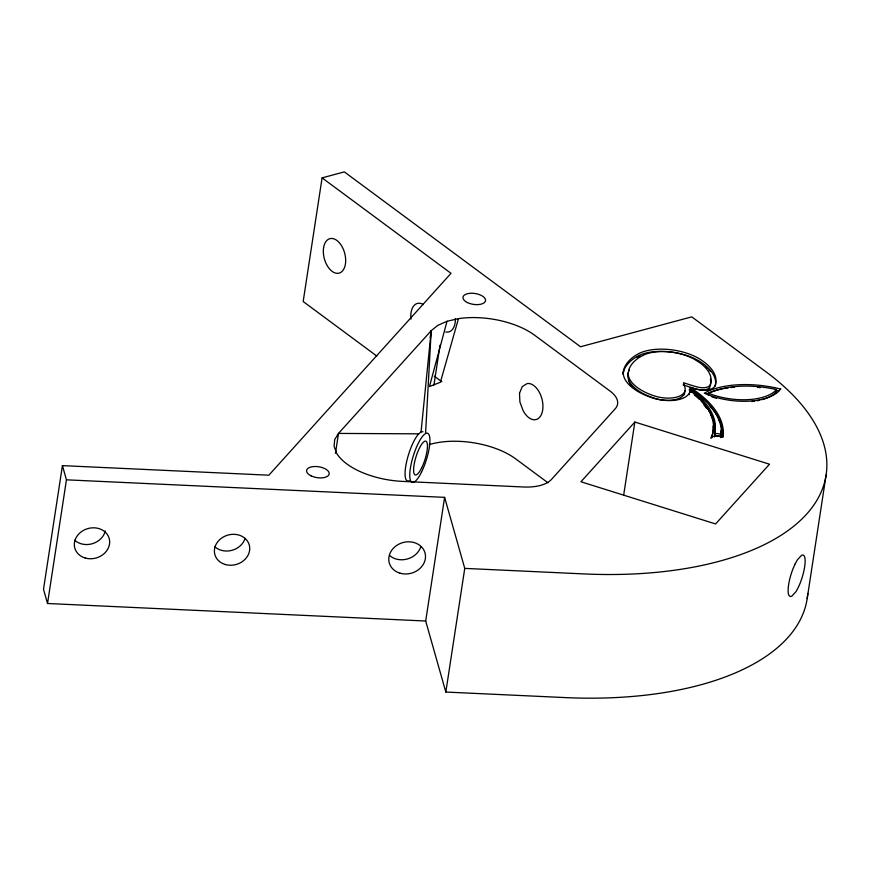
<?xml version="1.0" encoding="UTF-8"?>
<svg xmlns="http://www.w3.org/2000/svg" width="870" height="870" viewBox="0 0 870 870"><rect width="100%" height="100%" fill="white"/><g stroke="black" fill="none" stroke-linecap="round" stroke-linejoin="round"><path stroke-width="1.3" d="M425.604 432.716L431.205 330.698L437.762 325.369L447.028 321.28L458.479 318.637A60.672 29.232 8.7 0 1 534.561 335.178L610.109 391.108A35.692 17.193 8.7 0 1 615.144 408.867L551.384 479.522A35.692 17.193 8.7 0 1 523.577 486.993L402.625 481.393A60.672 29.232 8.7 0 1 336.788 453.487L334.102 446.419L334.678 439.6L338.495 433.423L431.205 330.698L421.047 431.988L418.731 433.836A25.763 6.829 -72.6 0 0 406.268 463.405A25.763 6.829 -72.6 0 0 409.226 480.697M691.617 392.392L691.954 390.032L694.347 391.652A121.071 58.323 8.7 0 1 721.35 432.684L720.751 437.599L721.012 434.88A121.071 58.323 8.7 0 0 720.817 430.759M714.487 436.381L714.64 433.999M719.686 436.414A3.165 1.522 8.7 0 0 714.542 436.675L715.042 429.084A113.84 54.843 8.7 0 0 701.166 401.037M714.836 434.88L715.379 426.887A113.84 54.843 8.7 0 0 696.359 394.088L691.954 390.032M807.186 598.593L826.108 474.933M376.84 356.08L303.173 301.531L322.096 177.871L451.019 273.332L268.863 475.194L62.422 465.624L43.5 589.284L47.524 603.497L425.691 621.017L445.831 692.052L565.217 697.588A285.523 137.547 8.7 0 0 807.762 593.416M47.524 603.497L66.446 479.827L62.422 465.624M335.45 453.368L338.495 433.423L418.731 433.836M430.193 337.342L431.205 330.698M433.934 385.019L440.035 345.129M425.691 621.017L444.613 497.357L66.446 479.827M445.831 692.052L464.754 568.393L444.613 497.357M623.659 495.182L634.85 422.048L769.504 464.21L715.597 523.947L580.942 481.773L634.85 422.048M689.736 390.554L690.214 387.454A58.932 28.395 8.7 0 0 697.022 389.358A14.583 7.025 8.7 0 0 714.912 385.965A58.312 28.09 8.7 0 0 700.741 359.658A41.097 19.792 8.7 0 0 637.569 354.221A79.746 38.421 8.7 0 0 623.757 369.532A48.426 23.327 8.7 0 0 652.728 397.992A27.09 13.05 8.7 0 0 687.974 394.915A29.004 13.974 8.7 0 0 690.04 390.63A111.947 53.929 8.7 0 1 713.226 430.617L712.03 436.675M690.04 390.63L689.703 392.827A29.004 13.974 8.7 0 0 689.638 390.826L689.279 389.466L689.877 389.651A58.932 28.395 8.7 0 0 691.095 390.032M691.509 390.76L691.846 388.564M708.408 395.48L708.745 393.283L709.67 392.794A68.665 33.082 8.7 0 1 775.007 389.249L776.497 389.608L776.029 392.696M712.573 434.26L712.911 432.075M714.542 436.675L714.879 434.478A3.165 1.522 8.7 0 1 718.163 433.63A3.165 1.522 8.7 0 1 721.089 435.402M627.825 374.894L629.053 369.065A74.831 36.051 8.7 0 1 639.885 357.059L644.942 354.46A36.17 17.422 8.7 0 1 693.27 358.625L699.828 362.714A53.396 25.73 8.7 0 1 710.768 383.017L709.789 385.53A9.657 4.654 8.7 0 1 699.556 387.465L697.696 387.052A54.027 26.024 8.7 0 1 692.031 385.453L683.439 382.735L684.994 387.705A24.099 11.604 8.7 0 1 683.853 393.022L682.189 394.621A22.174 10.679 8.7 0 1 654.588 395.991A43.5 20.956 8.7 0 1 628.173 372.697M711.888 437.577L712.432 435.163M447.028 321.28L429.475 386.53L440.383 382.267L458.479 318.637M710.91 438.23L712.367 434.478M709.311 388.618L709.67 388.009M776.497 389.608L774.985 391.217A48.372 23.305 8.7 0 1 712.193 394.632L708.745 393.283M776.16 391.804L774.659 393.414A48.372 23.305 8.7 0 1 761.761 399.678M780.738 388.944L777.682 392.207A51.428 24.773 8.7 0 1 710.931 395.828L704.243 393.218L707.364 391.565A71.71 34.55 8.7 0 1 775.605 387.868L780.607 389.075M322.096 177.871L344.335 171.89L580.518 346.76L691.748 316.865L766.307 372.066A285.523 137.547 8.7 0 1 584.14 573.928L464.754 568.393M775.268 390.064L779.02 390.967M683.102 384.931L691.693 387.65A54.027 26.024 8.7 0 0 697.359 389.249L699.219 389.662A9.657 4.654 8.7 0 0 709.452 387.715L710.431 385.214A53.396 25.73 8.7 0 0 710.42 379.146M690.214 387.454L695.804 391.239A122.964 59.236 8.7 0 1 722.839 437.023A8.189 3.948 8.7 0 0 711.279 437.686M689.877 389.651L693.488 392.098M434.26 376.134L441.873 381.778M548.024 482.817L515.638 458.849A60.672 29.232 8.7 0 0 429.269 444.581M694.249 394.871L696.022 396.285A113.84 54.843 8.7 0 1 699.534 399.439M389.586 555.321L391.108 556.691A18.564 15.888 -15.8 0 0 420.862 546.545M455.391 318.496A17.846 10.549 75 0 1 445.734 331.97M410.966 319.094A17.846 10.549 75 0 1 423.385 304.554M421.047 431.988A25.763 6.829 -72.6 0 1 422.961 431.803M245.09 538.389A17.846 15.268 -15.8 0 1 231.985 550.318A17.846 15.268 -15.8 0 1 214.716 546.654M105.292 530.896A17.846 15.268 -15.8 0 1 92.492 543.674A17.846 15.268 -15.8 0 1 74.657 540.161M720.229 436.783A3.165 1.522 8.7 0 1 720.599 437.186M715.281 386.052A58.312 28.09 8.7 0 0 700.404 361.844A41.097 19.792 8.7 0 0 637.231 356.417A79.746 38.421 8.7 0 0 623.42 371.718A48.426 23.327 8.7 0 0 622.953 374.241M759.412 400.265A48.372 23.305 8.7 0 1 756.954 400.765M754.399 401.19A48.372 23.305 8.7 0 1 751.767 401.516M716.412 398.242A48.372 23.305 8.7 0 1 711.856 396.818M692.324 390.391A58.932 28.395 8.7 0 1 691.704 390.206M707.027 393.762A71.71 34.55 8.7 0 1 722.937 388.781M724.221 388.542A71.71 34.55 8.7 0 1 728.179 387.9M730.887 387.552A71.71 34.55 8.7 0 1 734.356 387.204M757.672 387.367A71.71 34.55 8.7 0 1 760.195 387.628M689.421 394.121A29.004 13.974 8.7 0 1 689.192 394.741M697.566 394.98A122.964 59.236 8.7 0 1 699.6 396.557M700.589 397.34A122.964 59.236 8.7 0 1 703.438 399.743M709.376 405.474A122.964 59.236 8.7 0 1 722.774 437.175M713.019 426.191A111.947 53.929 8.7 0 1 712.9 432.814M684.788 390.467A24.099 11.604 8.7 0 1 683.515 395.219L681.852 396.807A22.174 10.679 8.7 0 1 654.251 398.188A43.5 20.956 8.7 0 1 627.836 374.894M628.716 371.262A74.831 36.051 8.7 0 1 629.304 369.924M718.457 419.057A122.964 59.236 8.7 0 1 719.501 421.189M720.795 424.397A122.964 59.236 8.7 0 1 721.491 426.528M721.774 427.594A122.964 59.236 8.7 0 1 722.241 429.715M705.842 366.879A58.312 28.09 8.7 0 1 707.44 368.314M708.909 369.772A58.312 28.09 8.7 0 1 710.235 371.262M637.09 357.309A41.097 19.792 8.7 0 1 639.918 355.906M623.279 372.621A79.746 38.421 8.7 0 1 623.79 371.164M704.037 405.181A113.84 54.843 8.7 0 1 706.538 408.247M710.583 414.468A113.84 54.843 8.7 0 1 713.324 420.721M713.944 422.787A113.84 54.843 8.7 0 1 714.4 424.864M707.332 390.021A9.657 4.654 8.7 0 1 706.386 390.358M684.472 394.099A24.099 11.604 8.7 0 1 684.277 394.621M632.512 386.802A43.5 20.956 8.7 0 1 630.032 383.67M629.543 382.876A43.5 20.956 8.7 0 1 628.412 380.494M519.488 393.316L519.912 401.994L523.044 410.477A18.564 10.962 75 0 0 538.28 418.524A18.564 10.962 75 0 0 541.51 397.405A18.564 10.962 75 0 0 527.166 383.55L522.272 386.584L519.488 393.316M795.223 563.738L793.103 568.534A21.717 5.753 -72.6 0 0 788.894 595.297L790.069 596.515L791.689 596.32L795.822 591.85A21.717 5.753 -72.6 0 0 804.598 567.175A21.717 5.753 -72.6 0 0 801.574 555.299L797.442 559.769L795.223 563.738M400.048 573.199A18.564 15.888 -15.8 0 0 425.365 554.549A18.564 15.888 -15.8 0 0 396.002 545.925A18.564 15.888 -15.8 0 0 400.048 573.199M311.101 475.857A11.419 5.503 8.7 0 0 329.132 474.183A11.419 5.503 8.7 0 0 313.428 466.581A11.419 5.503 8.7 0 0 311.101 475.857M467.462 302.586A11.419 5.503 8.7 0 0 485.482 300.911A11.419 5.503 8.7 0 0 469.789 293.32A11.419 5.503 8.7 0 0 467.462 302.586M323.564 247.798A17.846 10.549 75 0 0 337.919 273.332A17.846 10.549 75 0 0 342.019 246.558A17.846 10.549 75 0 0 323.564 247.798M421.439 472.269A25.763 6.829 -72.6 0 0 427.67 433.282A25.763 6.829 -72.6 0 0 410.422 467.897A25.763 6.829 -72.6 0 0 421.439 472.269M421.624 467.973A17.694 4.687 -72.6 0 0 425.908 441.188A17.694 4.687 -72.6 0 0 414.055 464.971A17.694 4.687 -72.6 0 0 421.624 467.973M225.254 564.5A17.846 15.268 -15.8 0 0 249.592 546.556A17.846 15.268 -15.8 0 0 221.361 538.269A17.846 15.268 -15.8 0 0 225.254 564.5M85.195 558.007A17.846 15.268 -15.8 0 0 109.533 540.063A17.846 15.268 -15.8 0 0 81.302 531.777A17.846 15.268 -15.8 0 0 85.195 558.007"/></g></svg>
